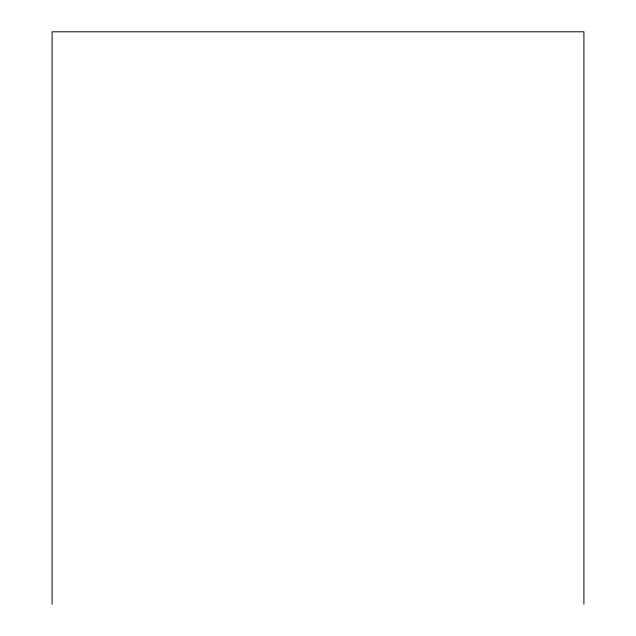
<?xml version="1.0" encoding="UTF-8"?>
<svg xmlns="http://www.w3.org/2000/svg" width="636" height="636" viewBox="0 0 636 636"><rect width="100%" height="100%" fill="white"/><g stroke="black" fill="none" stroke-linecap="round" stroke-linejoin="round"><path stroke-width="0.95" d="M583.912 604.2L583.912 31.8L52.088 31.8L52.088 604.2"/></g></svg>
